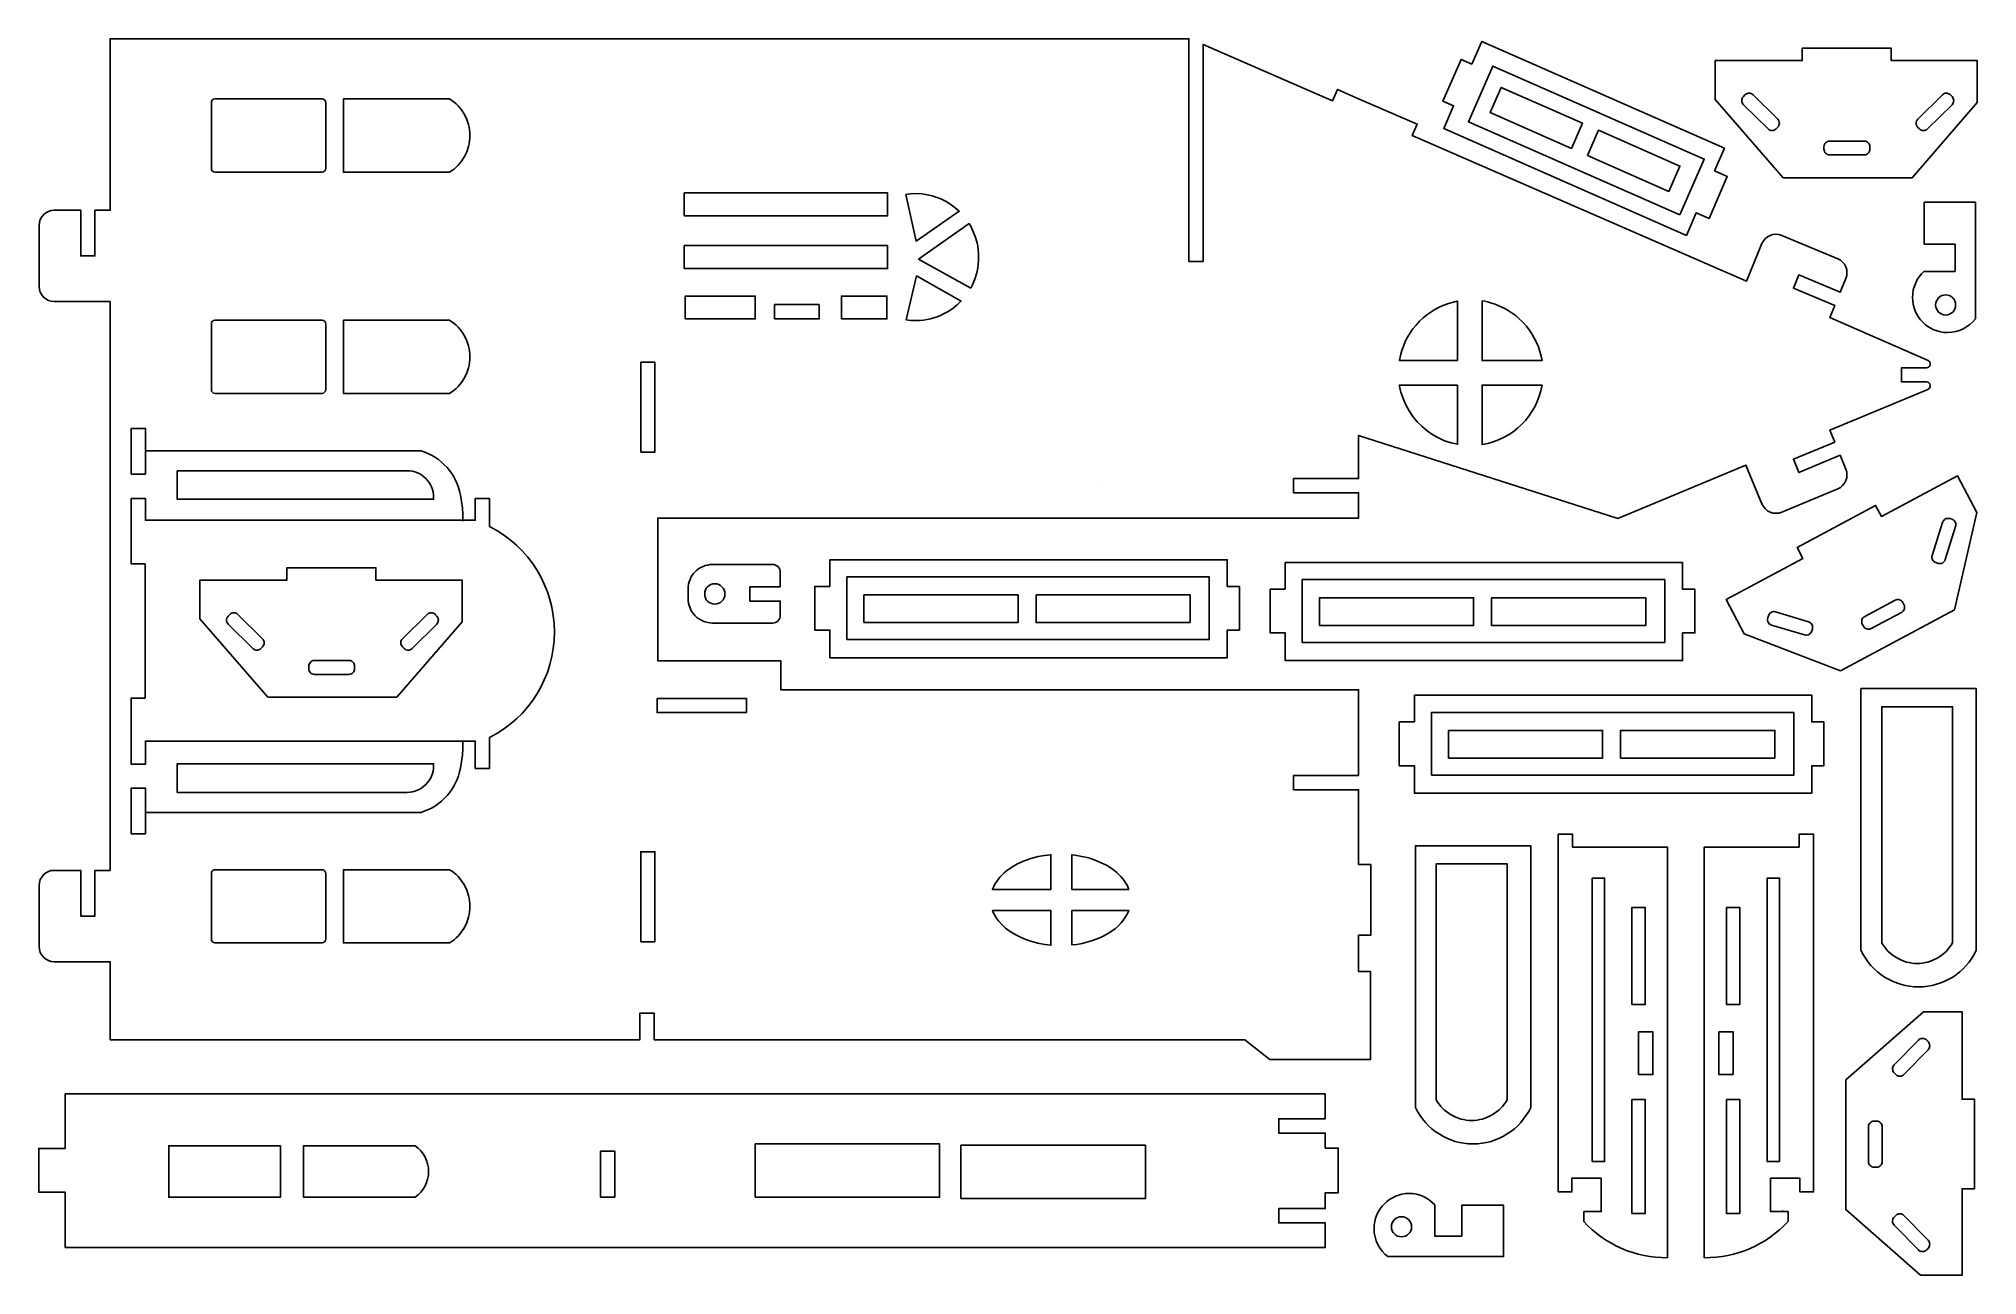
# Model space of a CAD drawing. Extents: x 0.4 to 16.9, y 0.4 to 10.9.
import ezdxf

# ---------------------------------------------------------------- set-up
doc = ezdxf.new("R2010")
doc.units = 0
doc.layers.add('Default_Layer', color=1, linetype='CONTINUOUS')

msp = doc.modelspace()

# ---------------------------------------------------------------- linework, layer by layer
at = {"layer": 'Default_Layer'}
for points in [[(10.896, 2.208), (10.681, 2.377), (10.648, 2.377), (5.642, 2.377), (5.642, 2.604), (5.521, 2.604), (5.521, 2.377), (1.002, 2.377), (1.002, 3.043), (0.526, 3.043), (0.5, 3.045), (0.476, 3.053), (0.454, 3.065), (0.435, 3.081), (0.419, 3.1), (0.407, 3.122), (0.4, 3.146), (0.397, 3.173), (0.397, 3.692), (0.4, 3.718), (0.407, 3.743), (0.419, 3.765), (0.435, 3.784), (0.454, 3.8), (0.476, 3.812), (0.5, 3.82), (0.526, 3.822), (0.752, 3.822), (0.752, 3.432), (0.873, 3.432), (0.873, 3.822), (1.002, 3.822), (1.002, 8.676), (0.526, 8.676), (0.5, 8.678), (0.476, 8.686), (0.454, 8.698), (0.435, 8.714), (0.419, 8.733), (0.407, 8.755), (0.4, 8.779), (0.397, 8.806), (0.397, 9.325), (0.4, 9.351), (0.407, 9.376), (0.419, 9.398), (0.435, 9.417), (0.454, 9.433), (0.476, 9.445), (0.5, 9.452), (0.526, 9.455), (0.752, 9.455), (0.752, 9.065), (0.873, 9.065), (0.873, 9.455), (1.002, 9.455), (1.002, 10.919), (10.204, 10.919), (10.204, 9.019), (10.325, 9.019), (10.325, 10.87), (11.429, 10.389), (11.471, 10.486), (11.652, 10.407), (12.152, 10.189), (12.11, 10.092), (14.961, 8.849), (15.093, 9.171), (15.105, 9.194), (15.122, 9.214), (15.141, 9.229), (15.163, 9.241), (15.187, 9.248), (15.211, 9.251), (15.237, 9.249), (15.262, 9.241), (15.739, 9.042), (15.762, 9.03), (15.781, 9.013), (15.797, 8.994), (15.809, 8.972), (15.816, 8.948), (15.818, 8.923), (15.816, 8.898), (15.809, 8.873), (15.76, 8.756), (15.407, 8.903), (15.361, 8.79), (15.714, 8.643), (15.671, 8.539), (16.51, 8.174), (16.519, 8.167), (16.526, 8.159), (16.529, 8.148), (16.529, 8.137), (16.524, 8.127), (16.517, 8.119), (16.508, 8.113), (16.497, 8.111), (16.284, 8.111), (16.284, 7.99), (16.497, 7.99), (16.508, 7.988), (16.517, 7.982), (16.524, 7.974), (16.529, 7.963), (16.529, 7.952), (16.525, 7.942), (16.519, 7.933), (16.509, 7.927), (15.672, 7.579), (15.714, 7.477), (15.361, 7.33), (15.407, 7.217), (15.76, 7.364), (15.809, 7.247), (15.816, 7.222), (15.818, 7.197), (15.816, 7.172), (15.809, 7.148), (15.797, 7.126), (15.781, 7.106), (15.762, 7.09), (15.739, 7.078), (15.262, 6.879), (15.237, 6.871), (15.211, 6.869), (15.187, 6.871), (15.163, 6.879), (15.141, 6.89), (15.122, 6.906), (15.105, 6.926), (15.093, 6.949), (14.956, 7.281), (13.863, 6.826), (11.652, 7.534), (11.652, 7.165), (11.098, 7.165), (11.098, 7.044), (11.652, 7.044), (11.652, 6.828), (5.674, 6.828), (5.674, 5.611), (6.723, 5.611), (6.723, 5.363), (11.652, 5.363), (11.652, 4.632), (11.098, 4.632), (11.098, 4.51), (11.652, 4.51), (11.652, 3.871), (11.757, 3.871), (11.757, 3.27), (11.652, 3.27), (11.652, 2.96), (11.753, 2.96), (11.753, 2.208), (10.896, 2.208)], [(14.688, 9.791), (14.797, 9.743), (14.642, 9.386), (14.533, 9.434), (14.449, 9.24), (12.379, 10.152), (12.463, 10.345), (12.372, 10.385), (12.528, 10.742), (12.618, 10.702), (12.702, 10.896), (14.772, 9.984), (14.688, 9.791)], [(15.273, 9.733), (16.373, 9.733), (16.929, 10.376), (16.929, 10.732), (16.195, 10.732), (16.195, 10.837), (15.437, 10.837), (15.437, 10.732), (14.694, 10.732), (14.694, 10.401), (15.273, 9.733)], [(14.393, 9.416), (12.589, 10.21), (12.796, 10.686), (14.6, 9.892), (14.393, 9.416)], [(13.468, 9.983), (12.773, 10.289), (12.867, 10.504), (13.562, 10.198), (13.468, 9.983)], [(15.214, 10.149), (15.228, 10.164), (15.234, 10.171), (15.238, 10.18), (15.241, 10.189), (15.242, 10.198), (15.241, 10.208), (15.238, 10.217), (15.233, 10.225), (15.227, 10.233), (15.017, 10.44), (15.009, 10.446), (15.001, 10.451), (14.992, 10.453), (14.983, 10.454), (14.973, 10.453), (14.964, 10.45), (14.956, 10.446), (14.948, 10.44), (14.934, 10.425), (14.928, 10.417), (14.924, 10.409), (14.921, 10.4), (14.92, 10.391), (14.921, 10.381), (14.924, 10.372), (14.929, 10.364), (14.935, 10.356), (15.145, 10.149), (15.153, 10.142), (15.161, 10.138), (15.17, 10.135), (15.179, 10.135), (15.189, 10.136), (15.198, 10.138), (15.206, 10.143), (15.214, 10.149)], [(16.436, 10.149), (16.421, 10.164), (16.415, 10.171), (16.411, 10.18), (16.408, 10.189), (16.408, 10.198), (16.409, 10.208), (16.411, 10.217), (16.416, 10.225), (16.422, 10.233), (16.632, 10.44), (16.64, 10.446), (16.648, 10.451), (16.657, 10.453), (16.667, 10.454), (16.676, 10.453), (16.685, 10.45), (16.693, 10.446), (16.701, 10.44), (16.715, 10.425), (16.721, 10.417), (16.725, 10.409), (16.728, 10.4), (16.729, 10.391), (16.728, 10.381), (16.725, 10.372), (16.72, 10.364), (16.714, 10.356), (16.504, 10.149), (16.496, 10.142), (16.488, 10.138), (16.479, 10.135), (16.47, 10.135), (16.46, 10.136), (16.451, 10.138), (16.443, 10.143), (16.436, 10.149)], [(1.866, 9.812), (1.868, 9.8), (1.875, 9.789), (1.885, 9.782), (1.898, 9.78), (2.81, 9.78), (2.822, 9.782), (2.832, 9.789), (2.839, 9.8), (2.842, 9.812), (2.842, 10.373), (2.839, 10.385), (2.832, 10.396), (2.822, 10.402), (2.81, 10.405), (1.898, 10.405), (1.885, 10.402), (1.875, 10.396), (1.868, 10.385), (1.866, 10.373), (1.866, 9.812)], [(3.897, 10.405), (3.917, 10.392), (3.936, 10.378), (3.953, 10.363), (3.97, 10.346), (4, 10.311), (4.025, 10.272), (4.045, 10.23), (4.06, 10.186), (4.065, 10.163), (4.069, 10.14), (4.071, 10.116), (4.072, 10.092), (4.071, 10.069), (4.069, 10.045), (4.065, 10.022), (4.06, 9.999), (4.045, 9.955), (4.025, 9.913), (4, 9.874), (3.97, 9.839), (3.953, 9.822), (3.936, 9.807), (3.917, 9.793), (3.897, 9.78), (2.993, 9.78), (2.993, 10.405), (3.897, 10.405)], [(13.605, 9.922), (14.299, 9.616), (14.393, 9.832), (13.698, 10.138), (13.605, 9.922)], [(15.622, 9.977), (15.622, 9.997), (15.623, 10.007), (15.626, 10.016), (15.63, 10.024), (15.636, 10.031), (15.643, 10.037), (15.652, 10.042), (15.661, 10.045), (15.67, 10.046), (15.965, 10.046), (15.975, 10.045), (15.984, 10.042), (15.992, 10.037), (15.999, 10.031), (16.005, 10.024), (16.01, 10.016), (16.012, 10.007), (16.013, 9.997), (16.013, 9.977), (16.012, 9.967), (16.01, 9.958), (16.005, 9.949), (15.999, 9.942), (15.992, 9.936), (15.984, 9.932), (15.975, 9.929), (15.965, 9.928), (15.67, 9.928), (15.661, 9.929), (15.652, 9.932), (15.643, 9.936), (15.636, 9.942), (15.63, 9.949), (15.626, 9.958), (15.623, 9.967), (15.622, 9.977)], [(5.9, 9.408), (7.634, 9.408), (7.634, 9.603), (5.9, 9.603), (5.9, 9.408)], [(7.791, 9.591), (7.879, 9.191), (8.245, 9.446), (8.212, 9.475), (8.177, 9.502), (8.139, 9.526), (8.1, 9.546), (8.073, 9.558), (8.045, 9.568), (8.016, 9.577), (7.987, 9.584), (7.958, 9.59), (7.927, 9.594), (7.872, 9.597), (7.831, 9.595), (7.791, 9.591)], [(16.913, 8.558), (16.913, 8.529), (16.891, 8.504), (16.867, 8.481), (16.839, 8.461), (16.81, 8.444), (16.779, 8.43), (16.746, 8.42), (16.712, 8.414), (16.676, 8.412), (16.645, 8.413), (16.616, 8.418), (16.587, 8.425), (16.56, 8.435), (16.534, 8.448), (16.509, 8.463), (16.486, 8.48), (16.465, 8.5), (16.446, 8.521), (16.428, 8.544), (16.413, 8.569), (16.401, 8.595), (16.391, 8.623), (16.384, 8.652), (16.379, 8.681), (16.377, 8.712), (16.379, 8.743), (16.384, 8.776), (16.393, 8.807), (16.404, 8.836), (16.418, 8.863), (16.434, 8.888), (16.453, 8.912), (16.474, 8.933), (16.74, 8.933), (16.74, 9.006), (16.74, 9.165), (16.477, 9.165), (16.477, 9.524), (16.913, 9.524), (16.913, 8.895), (16.913, 8.558)], [(8.343, 8.791), (8.358, 8.82), (8.37, 8.848), (8.38, 8.876), (8.389, 8.904), (8.397, 8.933), (8.403, 8.963), (8.407, 8.993), (8.41, 9.027), (8.411, 9.055), (8.41, 9.09), (8.407, 9.117), (8.403, 9.148), (8.397, 9.177), (8.381, 9.232), (8.36, 9.284), (8.346, 9.313), (8.329, 9.342), (7.899, 9.037), (8.343, 8.791)], [(5.9, 8.958), (7.634, 8.958), (7.634, 9.153), (5.9, 9.153), (5.9, 8.958)], [(8.26, 8.68), (8.227, 8.647), (8.191, 8.618), (8.152, 8.592), (8.112, 8.57), (8.085, 8.557), (8.057, 8.546), (8.029, 8.537), (8, 8.529), (7.971, 8.523), (7.941, 8.518), (7.907, 8.515), (7.872, 8.514), (7.832, 8.515), (7.813, 8.517), (7.793, 8.519), (7.881, 8.895), (8.261, 8.68), (8.26, 8.68)], [(5.908, 8.528), (6.505, 8.528), (6.505, 8.723), (5.908, 8.723), (5.908, 8.528)], [(6.671, 8.528), (7.05, 8.528), (7.05, 8.65), (6.671, 8.65), (6.671, 8.528)], [(7.24, 8.528), (7.628, 8.528), (7.628, 8.723), (7.24, 8.723), (7.24, 8.528)], [(12.496, 8.679), (12.496, 8.174), (12, 8.174), (12, 8.175), (12.009, 8.216), (12.02, 8.257), (12.034, 8.296), (12.05, 8.334), (12.069, 8.371), (12.092, 8.408), (12.116, 8.443), (12.143, 8.476), (12.172, 8.508), (12.202, 8.536), (12.233, 8.562), (12.267, 8.586), (12.301, 8.608), (12.34, 8.628), (12.379, 8.646), (12.42, 8.66), (12.462, 8.672), (12.49, 8.678), (12.495, 8.679), (12.496, 8.679)], [(13.217, 8.174), (13.21, 8.209), (13.199, 8.249), (13.186, 8.289), (13.17, 8.327), (13.151, 8.365), (13.131, 8.4), (13.108, 8.434), (13.083, 8.467), (13.055, 8.497), (13.026, 8.526), (12.995, 8.553), (12.963, 8.577), (12.929, 8.6), (12.893, 8.62), (12.855, 8.638), (12.817, 8.654), (12.778, 8.666), (12.751, 8.673), (12.729, 8.678), (12.705, 8.682), (12.705, 8.174), (13.217, 8.174)], [(16.574, 8.647), (16.576, 8.665), (16.581, 8.681), (16.589, 8.695), (16.599, 8.708), (16.612, 8.719), (16.627, 8.727), (16.643, 8.732), (16.66, 8.733), (16.677, 8.732), (16.693, 8.727), (16.708, 8.719), (16.72, 8.708), (16.731, 8.695), (16.739, 8.681), (16.744, 8.665), (16.745, 8.647), (16.744, 8.63), (16.739, 8.614), (16.731, 8.599), (16.72, 8.586), (16.708, 8.576), (16.693, 8.568), (16.677, 8.563), (16.66, 8.561), (16.643, 8.563), (16.627, 8.568), (16.612, 8.576), (16.599, 8.586), (16.589, 8.599), (16.581, 8.614), (16.576, 8.63), (16.574, 8.647)], [(1.866, 7.925), (1.868, 7.912), (1.875, 7.902), (1.885, 7.895), (1.898, 7.892), (2.81, 7.892), (2.822, 7.895), (2.832, 7.902), (2.839, 7.912), (2.842, 7.925), (2.842, 8.485), (2.839, 8.497), (2.832, 8.508), (2.822, 8.515), (2.81, 8.517), (1.898, 8.517), (1.885, 8.515), (1.875, 8.508), (1.868, 8.497), (1.866, 8.485), (1.866, 7.925)], [(3.897, 8.517), (3.917, 8.504), (3.936, 8.49), (3.953, 8.475), (3.97, 8.458), (4, 8.423), (4.025, 8.384), (4.045, 8.342), (4.06, 8.298), (4.065, 8.275), (4.069, 8.252), (4.071, 8.229), (4.072, 8.205), (4.071, 8.181), (4.069, 8.157), (4.065, 8.134), (4.06, 8.111), (4.045, 8.067), (4.025, 8.025), (4, 7.986), (3.97, 7.951), (3.953, 7.935), (3.936, 7.919), (3.917, 7.905), (3.897, 7.892), (2.993, 7.892), (2.993, 8.517), (3.897, 8.517)], [(5.529, 7.391), (5.65, 7.391), (5.65, 8.158), (5.529, 8.158), (5.529, 7.391)], [(12.496, 7.963), (12, 7.963), (12.002, 7.955), (12.007, 7.927), (12.013, 7.904), (12.031, 7.848), (12.054, 7.795), (12.083, 7.743), (12.115, 7.695), (12.152, 7.651), (12.193, 7.61), (12.237, 7.573), (12.284, 7.54), (12.334, 7.512), (12.385, 7.489), (12.443, 7.47), (12.496, 7.458), (12.496, 7.963)], [(13.217, 7.963), (12.705, 7.963), (12.705, 7.455), (12.754, 7.465), (12.8, 7.478), (12.846, 7.495), (12.889, 7.515), (12.931, 7.539), (12.97, 7.565), (13.007, 7.595), (13.042, 7.627), (13.075, 7.661), (13.104, 7.699), (13.131, 7.738), (13.155, 7.779), (13.176, 7.823), (13.193, 7.868), (13.207, 7.915), (13.217, 7.963)], [(1.182, 7.204), (1.303, 7.204), (1.303, 7.594), (1.182, 7.594), (1.182, 7.204)], [(1.575, 7.232), (3.536, 7.232), (3.559, 7.231), (3.581, 7.228), (3.603, 7.222), (3.624, 7.215), (3.643, 7.205), (3.662, 7.194), (3.679, 7.18), (3.695, 7.166), (3.71, 7.15), (3.723, 7.132), (3.734, 7.113), (3.744, 7.094), (3.751, 7.073), (3.757, 7.051), (3.76, 7.028), (3.762, 7.005), (3.762, 6.989), (1.575, 6.989), (1.575, 7.232)], [(15.764, 5.525), (16.735, 6.045), (16.926, 6.875), (16.76, 7.19), (16.112, 6.843), (16.062, 6.936), (15.393, 6.577), (15.442, 6.484), (14.787, 6.133), (14.941, 5.841), (15.764, 5.525)], [(1.182, 5.064), (1.182, 4.926), (1.182, 4.728), (1.303, 4.728), (1.303, 4.926), (4.117, 4.926), (4.117, 4.691), (4.238, 4.691), (4.238, 4.955), (4.3, 4.989), (4.359, 5.027), (4.415, 5.069), (4.468, 5.114), (4.517, 5.162), (4.562, 5.214), (4.604, 5.269), (4.642, 5.326), (4.676, 5.386), (4.706, 5.448), (4.732, 5.512), (4.753, 5.578), (4.77, 5.646), (4.782, 5.715), (4.79, 5.785), (4.792, 5.856), (4.79, 5.927), (4.782, 5.998), (4.77, 6.067), (4.753, 6.134), (4.732, 6.2), (4.706, 6.264), (4.676, 6.326), (4.642, 6.386), (4.604, 6.443), (4.562, 6.498), (4.517, 6.55), (4.468, 6.598), (4.415, 6.644), (4.359, 6.685), (4.3, 6.723), (4.238, 6.757), (4.238, 6.81), (4.238, 6.995), (4.117, 6.995), (4.117, 6.81), (1.303, 6.81), (1.303, 6.995), (1.182, 6.995), (1.182, 6.658), (1.182, 6.437), (1.301, 6.437), (1.301, 5.292), (1.182, 5.292), (1.182, 5.064)], [(16.596, 6.442), (16.577, 6.448), (16.568, 6.452), (16.56, 6.458), (16.554, 6.464), (16.548, 6.472), (16.545, 6.481), (16.543, 6.49), (16.543, 6.5), (16.545, 6.509), (16.634, 6.792), (16.638, 6.801), (16.643, 6.809), (16.65, 6.816), (16.658, 6.821), (16.666, 6.824), (16.675, 6.826), (16.685, 6.826), (16.695, 6.824), (16.714, 6.818), (16.723, 6.814), (16.731, 6.808), (16.737, 6.802), (16.742, 6.794), (16.746, 6.785), (16.747, 6.776), (16.747, 6.766), (16.745, 6.757), (16.657, 6.474), (16.653, 6.465), (16.648, 6.457), (16.641, 6.451), (16.633, 6.445), (16.624, 6.442), (16.615, 6.44), (16.606, 6.44), (16.596, 6.442)], [(7.142, 6.246), (7.013, 6.246), (7.013, 5.872), (7.142, 5.872), (7.142, 5.637), (10.531, 5.637), (10.531, 5.872), (10.636, 5.872), (10.636, 6.246), (10.531, 6.246), (10.531, 6.473), (7.142, 6.473), (7.142, 6.246)], [(11.027, 6.221), (10.898, 6.221), (10.898, 5.848), (11.027, 5.848), (11.027, 5.613), (14.416, 5.613), (14.416, 5.848), (14.521, 5.848), (14.521, 6.221), (14.416, 6.221), (14.416, 6.449), (11.027, 6.449), (11.027, 6.221)], [(2.347, 5.3), (3.447, 5.3), (4.004, 5.942), (4.004, 6.299), (3.269, 6.299), (3.269, 6.404), (2.511, 6.404), (2.511, 6.299), (1.769, 6.299), (1.769, 5.968), (2.347, 5.3)], [(6.719, 6.242), (6.719, 6.368), (6.717, 6.381), (6.714, 6.393), (6.708, 6.404), (6.7, 6.414), (6.69, 6.422), (6.679, 6.427), (6.667, 6.431), (6.654, 6.433), (6.142, 6.433), (6.12, 6.432), (6.1, 6.428), (6.079, 6.423), (6.06, 6.416), (6.042, 6.407), (6.025, 6.397), (6.008, 6.384), (5.993, 6.371), (5.98, 6.356), (5.968, 6.34), (5.957, 6.322), (5.949, 6.304), (5.941, 6.284), (5.936, 6.264), (5.933, 6.243), (5.932, 6.221), (5.932, 6.144), (5.933, 6.123), (5.936, 6.102), (5.941, 6.082), (5.949, 6.062), (5.957, 6.044), (5.968, 6.026), (5.98, 6.01), (5.993, 5.995), (6.008, 5.981), (6.025, 5.969), (6.042, 5.959), (6.06, 5.95), (6.079, 5.943), (6.1, 5.938), (6.12, 5.934), (6.142, 5.933), (6.654, 5.933), (6.667, 5.935), (6.679, 5.938), (6.69, 5.944), (6.7, 5.952), (6.708, 5.962), (6.714, 5.973), (6.717, 5.985), (6.719, 5.998), (6.719, 6.12), (6.46, 6.12), (6.46, 6.242), (6.719, 6.242)], [(7.287, 5.791), (7.287, 6.327), (10.378, 6.327), (10.378, 5.791), (7.287, 5.791)], [(11.172, 5.767), (11.172, 6.303), (14.263, 6.303), (14.263, 5.767), (11.172, 5.767)], [(6.074, 6.181), (6.075, 6.163), (6.08, 6.147), (6.088, 6.132), (6.099, 6.119), (6.112, 6.109), (6.126, 6.101), (6.143, 6.096), (6.16, 6.094), (6.177, 6.096), (6.194, 6.101), (6.208, 6.109), (6.221, 6.119), (6.232, 6.132), (6.239, 6.147), (6.245, 6.163), (6.246, 6.181), (6.245, 6.198), (6.239, 6.215), (6.232, 6.229), (6.221, 6.242), (6.208, 6.253), (6.194, 6.261), (6.177, 6.266), (6.16, 6.268), (6.143, 6.266), (6.126, 6.261), (6.112, 6.253), (6.099, 6.242), (6.088, 6.229), (6.08, 6.215), (6.075, 6.198), (6.074, 6.181)], [(7.433, 5.937), (7.433, 6.173), (8.748, 6.173), (8.748, 5.937), (7.433, 5.937)], [(10.216, 5.937), (10.216, 6.173), (8.901, 6.173), (8.901, 5.937), (10.216, 5.937)], [(11.318, 5.913), (11.318, 6.148), (12.633, 6.148), (12.633, 5.913), (11.318, 5.913)], [(14.101, 5.913), (14.101, 6.148), (12.786, 6.148), (12.786, 5.913), (14.101, 5.913)], [(15.959, 5.905), (15.949, 5.923), (15.945, 5.932), (15.944, 5.942), (15.944, 5.951), (15.946, 5.96), (15.949, 5.969), (15.954, 5.977), (15.961, 5.984), (15.969, 5.989), (16.229, 6.128), (16.238, 6.132), (16.247, 6.134), (16.257, 6.134), (16.266, 6.132), (16.274, 6.128), (16.282, 6.123), (16.289, 6.116), (16.295, 6.108), (16.304, 6.09), (16.308, 6.081), (16.309, 6.072), (16.309, 6.062), (16.308, 6.053), (16.304, 6.045), (16.299, 6.037), (16.292, 6.03), (16.284, 6.024), (16.024, 5.885), (16.015, 5.881), (16.006, 5.88), (15.996, 5.88), (15.987, 5.882), (15.979, 5.885), (15.971, 5.89), (15.964, 5.897), (15.959, 5.905)], [(2.288, 5.716), (2.302, 5.731), (2.308, 5.738), (2.313, 5.747), (2.315, 5.756), (2.316, 5.765), (2.315, 5.774), (2.312, 5.783), (2.308, 5.792), (2.302, 5.799), (2.091, 6.007), (2.084, 6.013), (2.075, 6.018), (2.066, 6.02), (2.057, 6.021), (2.048, 6.02), (2.039, 6.017), (2.031, 6.013), (2.023, 6.006), (2.009, 5.992), (2.003, 5.984), (1.998, 5.976), (1.996, 5.967), (1.995, 5.957), (1.996, 5.948), (1.999, 5.939), (2.003, 5.931), (2.009, 5.923), (2.22, 5.715), (2.227, 5.709), (2.236, 5.705), (2.245, 5.702), (2.254, 5.701), (2.263, 5.702), (2.272, 5.705), (2.281, 5.71), (2.288, 5.716)], [(3.51, 5.716), (3.496, 5.731), (3.49, 5.738), (3.485, 5.747), (3.483, 5.756), (3.482, 5.765), (3.483, 5.774), (3.486, 5.783), (3.49, 5.792), (3.497, 5.799), (3.707, 6.007), (3.714, 6.013), (3.723, 6.018), (3.732, 6.02), (3.741, 6.021), (3.75, 6.02), (3.759, 6.017), (3.768, 6.013), (3.775, 6.006), (3.789, 5.992), (3.795, 5.984), (3.8, 5.976), (3.802, 5.967), (3.803, 5.957), (3.802, 5.948), (3.799, 5.939), (3.795, 5.931), (3.789, 5.923), (3.579, 5.715), (3.571, 5.709), (3.562, 5.705), (3.553, 5.702), (3.544, 5.701), (3.535, 5.702), (3.526, 5.705), (3.518, 5.71), (3.51, 5.716)], [(15.517, 5.864), (15.523, 5.884), (15.525, 5.893), (15.525, 5.903), (15.523, 5.912), (15.519, 5.921), (15.514, 5.929), (15.507, 5.935), (15.499, 5.941), (15.49, 5.944), (15.208, 6.028), (15.198, 6.03), (15.189, 6.03), (15.18, 6.028), (15.171, 6.024), (15.163, 6.019), (15.157, 6.012), (15.152, 6.004), (15.148, 5.995), (15.142, 5.976), (15.14, 5.966), (15.14, 5.956), (15.142, 5.947), (15.146, 5.939), (15.151, 5.931), (15.158, 5.924), (15.166, 5.919), (15.175, 5.915), (15.457, 5.831), (15.467, 5.83), (15.476, 5.83), (15.486, 5.832), (15.494, 5.835), (15.502, 5.841), (15.508, 5.847), (15.514, 5.855), (15.517, 5.864)], [(2.697, 5.544), (2.697, 5.564), (2.698, 5.574), (2.7, 5.583), (2.705, 5.591), (2.711, 5.598), (2.718, 5.604), (2.726, 5.609), (2.735, 5.612), (2.745, 5.613), (3.04, 5.613), (3.049, 5.612), (3.058, 5.609), (3.067, 5.604), (3.074, 5.598), (3.08, 5.591), (3.084, 5.583), (3.087, 5.574), (3.088, 5.564), (3.088, 5.544), (3.087, 5.534), (3.084, 5.525), (3.08, 5.516), (3.074, 5.509), (3.067, 5.503), (3.058, 5.499), (3.049, 5.496), (3.04, 5.495), (2.745, 5.495), (2.735, 5.496), (2.726, 5.499), (2.718, 5.503), (2.711, 5.509), (2.705, 5.516), (2.7, 5.525), (2.698, 5.534), (2.697, 5.544)], [(12.128, 5.089), (11.999, 5.089), (11.999, 4.715), (12.128, 4.715), (12.128, 4.48), (15.517, 4.48), (15.517, 4.715), (15.622, 4.715), (15.622, 5.089), (15.517, 5.089), (15.517, 5.316), (12.128, 5.316), (12.128, 5.089)], [(15.937, 3.14), (15.937, 5.373), (16.921, 5.373), (16.921, 3.14), (16.903, 3.105), (16.883, 3.072), (16.86, 3.04), (16.836, 3.011), (16.809, 2.983), (16.781, 2.957), (16.751, 2.934), (16.72, 2.912), (16.687, 2.893), (16.653, 2.876), (16.618, 2.862), (16.582, 2.85), (16.545, 2.84), (16.507, 2.833), (16.468, 2.829), (16.429, 2.828), (16.39, 2.829), (16.351, 2.833), (16.313, 2.84), (16.276, 2.85), (16.24, 2.862), (16.205, 2.876), (16.171, 2.893), (16.138, 2.912), (16.107, 2.934), (16.077, 2.957), (16.049, 2.983), (16.022, 3.011), (15.998, 3.04), (15.975, 3.072), (15.955, 3.105), (15.937, 3.14)], [(5.668, 5.29), (5.668, 5.168), (6.43, 5.168), (6.43, 5.29), (5.668, 5.29)], [(12.274, 4.634), (12.274, 5.17), (15.364, 5.17), (15.364, 4.634), (12.274, 4.634)], [(16.114, 3.205), (16.114, 5.219), (16.719, 5.219), (16.719, 3.205), (16.707, 3.185), (16.694, 3.166), (16.679, 3.148), (16.664, 3.131), (16.647, 3.115), (16.63, 3.101), (16.592, 3.075), (16.551, 3.055), (16.53, 3.047), (16.508, 3.04), (16.486, 3.035), (16.463, 3.031), (16.44, 3.028), (16.417, 3.028), (16.393, 3.028), (16.37, 3.031), (16.348, 3.035), (16.325, 3.04), (16.304, 3.047), (16.282, 3.055), (16.242, 3.075), (16.204, 3.101), (16.187, 3.115), (16.17, 3.131), (16.154, 3.148), (16.14, 3.166), (16.126, 3.185), (16.114, 3.205)], [(12.419, 4.78), (12.419, 5.016), (13.734, 5.016), (13.734, 4.78), (12.419, 4.78)], [(15.203, 4.78), (15.203, 5.016), (13.887, 5.016), (13.887, 4.78), (15.203, 4.78)], [(1.575, 4.488), (3.536, 4.488), (3.559, 4.489), (3.581, 4.493), (3.603, 4.498), (3.624, 4.506), (3.643, 4.515), (3.662, 4.527), (3.679, 4.54), (3.695, 4.555), (3.71, 4.571), (3.723, 4.588), (3.734, 4.607), (3.744, 4.627), (3.751, 4.648), (3.757, 4.67), (3.76, 4.692), (3.762, 4.715), (3.762, 4.732), (1.575, 4.732), (1.575, 4.488)], [(1.182, 4.135), (1.303, 4.135), (1.303, 4.525), (1.182, 4.525), (1.182, 4.135)], [(5.529, 3.213), (5.65, 3.213), (5.65, 3.981), (5.529, 3.981), (5.529, 3.213)], [(12.137, 1.8), (12.137, 4.033), (13.121, 4.033), (13.121, 1.8), (13.103, 1.766), (13.082, 1.732), (13.06, 1.701), (13.035, 1.671), (13.009, 1.643), (12.981, 1.618), (12.951, 1.594), (12.92, 1.573), (12.887, 1.553), (12.853, 1.537), (12.818, 1.522), (12.782, 1.51), (12.744, 1.501), (12.707, 1.494), (12.668, 1.489), (12.629, 1.488), (12.59, 1.489), (12.551, 1.494), (12.513, 1.501), (12.476, 1.51), (12.44, 1.522), (12.405, 1.537), (12.371, 1.553), (12.338, 1.573), (12.306, 1.594), (12.277, 1.618), (12.248, 1.643), (12.222, 1.671), (12.198, 1.701), (12.175, 1.732), (12.155, 1.766), (12.137, 1.8)], [(13.573, 0.91), (13.722, 0.91), (13.722, 1.195), (13.472, 1.195), (13.472, 1.078), (13.355, 1.078), (13.355, 4.131), (13.478, 4.131), (13.478, 4.021), (14.287, 4.021), (14.287, 1.078), (14.287, 0.517), (14.236, 0.518), (14.186, 0.521), (14.136, 0.527), (14.087, 0.536), (14.038, 0.547), (13.991, 0.561), (13.944, 0.577), (13.897, 0.595), (13.852, 0.616), (13.808, 0.64), (13.766, 0.665), (13.724, 0.693), (13.684, 0.723), (13.645, 0.755), (13.608, 0.789), (13.573, 0.825), (13.573, 0.91)], [(15.315, 0.91), (15.166, 0.91), (15.166, 1.195), (15.416, 1.195), (15.416, 1.078), (15.533, 1.078), (15.533, 4.131), (15.41, 4.131), (15.41, 4.021), (14.601, 4.021), (14.601, 1.078), (14.601, 0.517), (14.652, 0.518), (14.702, 0.521), (14.752, 0.527), (14.801, 0.536), (14.85, 0.547), (14.898, 0.561), (14.945, 0.577), (14.991, 0.595), (15.036, 0.616), (15.08, 0.64), (15.123, 0.665), (15.164, 0.693), (15.204, 0.723), (15.243, 0.755), (15.28, 0.789), (15.315, 0.825), (15.315, 0.91)], [(1.866, 3.236), (1.868, 3.223), (1.875, 3.213), (1.885, 3.206), (1.898, 3.203), (2.81, 3.203), (2.822, 3.206), (2.832, 3.213), (2.839, 3.223), (2.842, 3.236), (2.842, 3.796), (2.839, 3.808), (2.832, 3.819), (2.822, 3.826), (2.81, 3.828), (1.898, 3.828), (1.885, 3.826), (1.875, 3.819), (1.868, 3.808), (1.866, 3.796), (1.866, 3.236)], [(3.897, 3.828), (3.917, 3.815), (3.936, 3.801), (3.953, 3.786), (3.97, 3.77), (4, 3.734), (4.025, 3.695), (4.045, 3.653), (4.06, 3.609), (4.065, 3.586), (4.069, 3.563), (4.071, 3.54), (4.072, 3.516), (4.071, 3.492), (4.069, 3.468), (4.065, 3.445), (4.06, 3.422), (4.045, 3.378), (4.025, 3.336), (4, 3.297), (3.97, 3.262), (3.953, 3.246), (3.936, 3.23), (3.917, 3.216), (3.897, 3.203), (2.993, 3.203), (2.993, 3.828), (3.897, 3.828)], [(9.028, 3.66), (8.53, 3.66), (8.53, 3.662), (8.537, 3.679), (8.55, 3.705), (8.563, 3.725), (8.577, 3.744), (8.592, 3.763), (8.608, 3.781), (8.628, 3.8), (8.649, 3.817), (8.694, 3.849), (8.743, 3.878), (8.795, 3.901), (8.857, 3.923), (8.919, 3.94), (8.972, 3.95), (9.025, 3.956), (9.028, 3.957), (9.028, 3.66)], [(9.692, 3.66), (9.677, 3.696), (9.665, 3.716), (9.652, 3.735), (9.623, 3.771), (9.589, 3.804), (9.553, 3.833), (9.506, 3.863), (9.457, 3.888), (9.404, 3.91), (9.35, 3.928), (9.291, 3.942), (9.231, 3.952), (9.206, 3.955), (9.206, 3.66), (9.692, 3.66)], [(12.314, 1.865), (12.314, 3.879), (12.919, 3.879), (12.919, 1.865), (12.907, 1.845), (12.894, 1.826), (12.879, 1.808), (12.863, 1.791), (12.847, 1.776), (12.829, 1.761), (12.792, 1.736), (12.751, 1.715), (12.73, 1.707), (12.708, 1.7), (12.686, 1.695), (12.663, 1.691), (12.64, 1.689), (12.617, 1.688), (12.593, 1.689), (12.57, 1.691), (12.547, 1.695), (12.525, 1.7), (12.503, 1.707), (12.482, 1.715), (12.442, 1.736), (12.404, 1.761), (12.386, 1.776), (12.37, 1.791), (12.354, 1.808), (12.34, 1.826), (12.326, 1.845), (12.314, 1.865)], [(13.645, 1.338), (13.645, 3.757), (13.75, 3.757), (13.75, 1.338), (13.645, 1.338)], [(15.243, 1.338), (15.243, 3.757), (15.138, 3.757), (15.138, 1.338), (15.243, 1.338)], [(9.028, 3.481), (8.53, 3.481), (8.536, 3.464), (8.546, 3.445), (8.556, 3.426), (8.581, 3.391), (8.609, 3.359), (8.641, 3.33), (8.681, 3.3), (8.723, 3.274), (8.768, 3.252), (8.814, 3.232), (8.865, 3.215), (8.916, 3.202), (8.975, 3.191), (9.028, 3.184), (9.028, 3.481)], [(9.206, 3.481), (9.206, 3.186), (9.25, 3.191), (9.293, 3.199), (9.335, 3.209), (9.375, 3.221), (9.414, 3.235), (9.451, 3.25), (9.485, 3.267), (9.518, 3.286), (9.549, 3.306), (9.577, 3.327), (9.603, 3.35), (9.627, 3.374), (9.648, 3.399), (9.665, 3.426), (9.68, 3.453), (9.692, 3.481), (9.206, 3.481)], [(13.984, 2.677), (13.984, 3.506), (14.097, 3.506), (14.097, 2.677), (13.984, 2.677)], [(14.904, 2.677), (14.904, 3.506), (14.791, 3.506), (14.791, 2.677), (14.904, 2.677)], [(15.808, 2.034), (15.808, 0.927), (16.446, 0.367), (16.8, 0.367), (16.8, 1.106), (16.905, 1.106), (16.905, 1.869), (16.8, 1.869), (16.8, 2.616), (16.471, 2.616), (15.808, 2.034)], [(14.041, 2.079), (14.041, 2.444), (14.162, 2.444), (14.162, 2.079), (14.041, 2.079)], [(14.848, 2.079), (14.848, 2.444), (14.726, 2.444), (14.726, 2.079), (14.848, 2.079)], [(16.221, 2.094), (16.235, 2.08), (16.243, 2.073), (16.252, 2.069), (16.261, 2.066), (16.27, 2.066), (16.279, 2.067), (16.288, 2.069), (16.296, 2.074), (16.304, 2.08), (16.51, 2.292), (16.516, 2.299), (16.521, 2.308), (16.523, 2.317), (16.524, 2.326), (16.523, 2.336), (16.52, 2.345), (16.516, 2.353), (16.51, 2.361), (16.495, 2.375), (16.488, 2.381), (16.479, 2.385), (16.47, 2.388), (16.461, 2.389), (16.452, 2.388), (16.443, 2.385), (16.434, 2.381), (16.427, 2.374), (16.22, 2.163), (16.214, 2.155), (16.21, 2.147), (16.207, 2.137), (16.207, 2.128), (16.208, 2.119), (16.21, 2.11), (16.215, 2.101), (16.221, 2.094)], [(11.367, 1.914), (11.367, 1.914), (11.367, 1.703), (10.971, 1.703), (10.971, 1.581), (11.367, 1.581), (11.367, 1.453), (11.478, 1.453), (11.478, 1.072), (11.367, 1.072), (11.367, 1.053), (11.367, 0.936), (10.971, 0.936), (10.971, 0.814), (11.367, 0.814), (11.367, 0.603), (0.62, 0.603), (0.62, 1.076), (0.394, 1.076), (0.394, 1.449), (0.62, 1.449), (0.62, 1.914), (0.62, 1.914), (11.367, 1.914)], [(13.984, 0.893), (13.984, 1.867), (14.097, 1.867), (14.097, 0.893), (13.984, 0.893)], [(14.904, 0.893), (14.904, 1.867), (14.791, 1.867), (14.791, 0.893), (14.904, 0.893)], [(16.05, 1.683), (16.07, 1.683), (16.08, 1.682), (16.089, 1.679), (16.097, 1.674), (16.104, 1.668), (16.11, 1.661), (16.114, 1.653), (16.117, 1.644), (16.118, 1.634), (16.118, 1.338), (16.117, 1.328), (16.114, 1.319), (16.11, 1.31), (16.104, 1.303), (16.097, 1.297), (16.089, 1.293), (16.08, 1.29), (16.07, 1.289), (16.05, 1.289), (16.04, 1.29), (16.031, 1.293), (16.023, 1.297), (16.015, 1.303), (16.01, 1.31), (16.005, 1.319), (16.002, 1.328), (16.001, 1.338), (16.001, 1.634), (16.002, 1.644), (16.005, 1.653), (16.01, 1.661), (16.015, 1.668), (16.023, 1.674), (16.031, 1.679), (16.04, 1.682), (16.05, 1.683)], [(2.455, 1.472), (1.503, 1.472), (1.503, 1.033), (2.455, 1.033), (2.455, 1.472)], [(3.604, 1.472), (3.63, 1.452), (3.653, 1.429), (3.672, 1.404), (3.689, 1.376), (3.702, 1.347), (3.711, 1.317), (3.717, 1.285), (3.719, 1.252), (3.717, 1.22), (3.711, 1.188), (3.702, 1.158), (3.689, 1.129), (3.672, 1.101), (3.653, 1.076), (3.63, 1.053), (3.604, 1.033), (2.652, 1.033), (2.652, 1.472), (3.604, 1.472)], [(5.186, 1.035), (5.307, 1.035), (5.307, 1.425), (5.186, 1.425), (5.186, 1.035)], [(6.505, 1.033), (8.078, 1.033), (8.078, 1.488), (6.505, 1.488), (6.505, 1.033)], [(8.26, 1.022), (9.833, 1.022), (9.833, 1.476), (8.26, 1.476), (8.26, 1.022)], [(11.929, 0.526), (11.901, 0.526), (11.876, 0.548), (11.853, 0.573), (11.833, 0.6), (11.816, 0.63), (11.802, 0.661), (11.792, 0.694), (11.786, 0.729), (11.784, 0.765), (11.786, 0.795), (11.79, 0.825), (11.797, 0.854), (11.808, 0.882), (11.82, 0.908), (11.835, 0.933), (11.852, 0.956), (11.872, 0.977), (11.893, 0.997), (11.916, 1.014), (11.94, 1.029), (11.966, 1.042), (11.994, 1.052), (12.022, 1.059), (12.052, 1.064), (12.083, 1.065), (12.113, 1.064), (12.146, 1.058), (12.176, 1.05), (12.205, 1.039), (12.232, 1.025), (12.258, 1.008), (12.281, 0.989), (12.302, 0.968), (12.302, 0.701), (12.374, 0.701), (12.532, 0.701), (12.532, 0.965), (12.889, 0.965), (12.889, 0.526), (12.264, 0.526), (11.929, 0.526)], [(12.018, 0.867), (12.035, 0.865), (12.051, 0.86), (12.066, 0.852), (12.079, 0.842), (12.089, 0.829), (12.097, 0.814), (12.102, 0.798), (12.104, 0.781), (12.102, 0.764), (12.097, 0.747), (12.089, 0.733), (12.079, 0.72), (12.066, 0.71), (12.051, 0.702), (12.035, 0.697), (12.018, 0.695), (12.001, 0.697), (11.985, 0.702), (11.97, 0.71), (11.958, 0.72), (11.947, 0.733), (11.939, 0.747), (11.934, 0.764), (11.932, 0.781), (11.934, 0.798), (11.939, 0.814), (11.947, 0.829), (11.958, 0.842), (11.97, 0.852), (11.985, 0.86), (12.001, 0.865), (12.018, 0.867)], [(16.221, 0.864), (16.235, 0.878), (16.243, 0.885), (16.252, 0.889), (16.261, 0.891), (16.27, 0.892), (16.279, 0.891), (16.288, 0.889), (16.296, 0.884), (16.304, 0.878), (16.51, 0.666), (16.516, 0.659), (16.521, 0.65), (16.523, 0.641), (16.524, 0.632), (16.523, 0.622), (16.52, 0.613), (16.516, 0.605), (16.51, 0.597), (16.495, 0.583), (16.488, 0.577), (16.479, 0.573), (16.47, 0.57), (16.461, 0.569), (16.452, 0.57), (16.443, 0.573), (16.434, 0.577), (16.427, 0.584), (16.22, 0.795), (16.214, 0.803), (16.21, 0.811), (16.207, 0.821), (16.207, 0.83), (16.208, 0.839), (16.21, 0.848), (16.215, 0.857), (16.221, 0.864)]]:
    msp.add_lwpolyline(points, close=True, dxfattribs=at)
for points in [[(8.343, 8.791), (8.343, 8.791)], [(1.303, 7.403), (3.657, 7.403), (3.688, 7.392), (3.719, 7.378), (3.749, 7.363), (3.777, 7.346), (3.804, 7.327), (3.829, 7.306), (3.853, 7.284), (3.876, 7.26), (3.897, 7.235), (3.916, 7.209), (3.933, 7.181), (3.949, 7.152), (3.963, 7.122), (3.974, 7.09), (3.984, 7.058), (3.992, 7.025), (4.001, 6.97), (4.007, 6.914), (4.011, 6.858), (4.012, 6.802)], [(9.427, 7.128), (9.427, 7.128)], [(9.427, 7.128), (9.427, 7.128)], [(1.303, 4.317), (3.657, 4.317), (3.688, 4.329), (3.719, 4.342), (3.749, 4.357), (3.777, 4.374), (3.804, 4.393), (3.829, 4.414), (3.853, 4.436), (3.876, 4.46), (3.897, 4.485), (3.916, 4.512), (3.933, 4.54), (3.949, 4.569), (3.963, 4.599), (3.974, 4.63), (3.984, 4.662), (3.992, 4.695), (4.001, 4.75), (4.007, 4.806), (4.011, 4.862), (4.012, 4.918)], [(15.269, 0.91), (15.275, 0.92)]]:
    msp.add_lwpolyline(points, dxfattribs=at)

doc.saveas('drawing.dxf')
